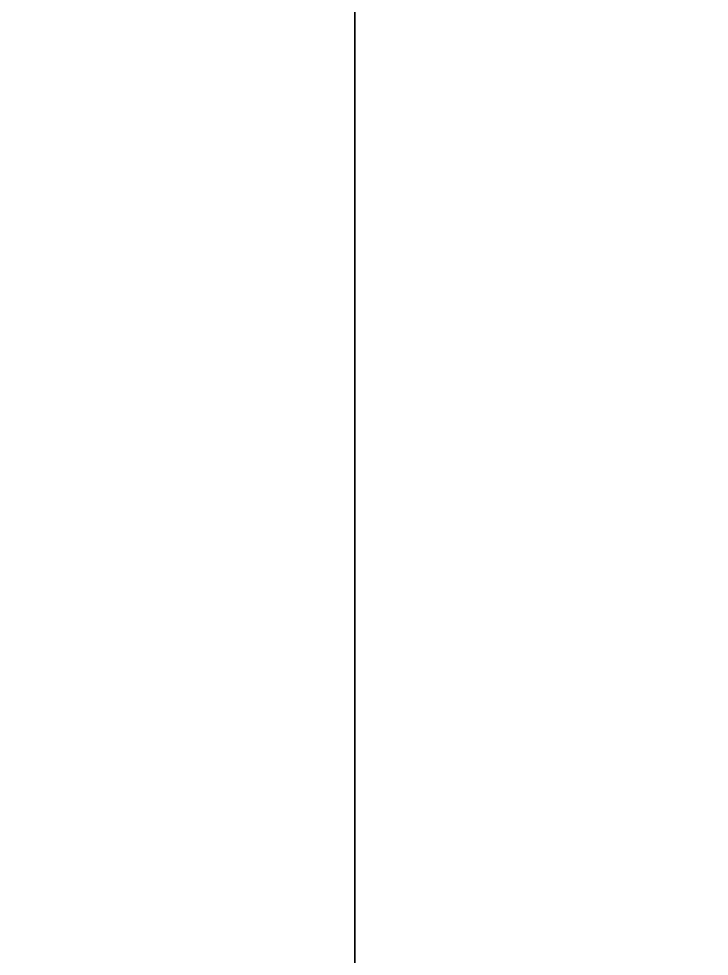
# Model space of a CAD drawing. Header units: millimetres. Extents: x 15.74 to 20.74, y -3.95 to 3.35.
# Drawn here: x 18.0455 to 18.2404, y 0.1004 to 0.3651 of the extents above; entities that cross this region are included whole.
import ezdxf

# ---------------------------------------------------------------- set-up
doc = ezdxf.new("R2010")
doc.units = ezdxf.units.MM
doc.header["$MEASUREMENT"] = 0
doc.layers.get('0').update_dxf_attribs({"color": 8, "linetype": 'CONTINUOUS'})

# ---------------------------------------------------------------- blocks, each defined once
blk = doc.blocks.new('sgBrepBlock__193359328')
at = {"color": 0}
for p, q in [((18.140353, -2.149646, 18), (18.140353, 1.450354, 18)), ((18.140353, 1.450354, 17.25), (18.140353, -2.149646, 17.25))]:
    blk.add_line(p, q, dxfattribs=at)
at = {"color": 0, "invisible_edges": 15}
for points in [[(18.140353, 1.450354, 17.25), (18.140353, -2.149646, 18), (18.140353, 1.450354, 18)], [(18.140353, 1.450354, 17.25), (18.140353, -2.149646, 17.25), (18.140353, -2.149646, 18)]]:
    blk.add_3dface(points, dxfattribs=at)
blk = doc.blocks.new('sgBrepBlock__193360096')
at = {"color": 0}
blk.add_line((18.14035, 1.45035, 17.25), (18.14035, -2.14965, 17.25), dxfattribs=at)
at = {"color": 0, "invisible_edges": 15}
for points in [[(18.14035, 1.45035, 17.25), (19.84035, 0.70035, 17.25), (19.84035, -0.89965, 17.25)], [(18.14035, -2.14965, 17.25), (18.14035, 1.45035, 17.25), (19.84035, -0.89965, 17.25)]]:
    blk.add_3dface(points, dxfattribs=at)
blk = doc.blocks.new('sgBrepBlock__207971600')
at = {"color": 0}
blk.add_line((18.14035, -2.14965, 18), (18.14035, 1.45035, 18), dxfattribs=at)
at = {"color": 0, "invisible_edges": 15}
for points in [[(18.14035, 1.45035, 18), (17.34035, -2.14965, 18), (18.14035, -2.14965, 18)], [(17.34035, 1.45035, 18), (17.34035, -2.14965, 18), (18.14035, 1.45035, 18)]]:
    blk.add_3dface(points, dxfattribs=at)
blk = doc.blocks.new('sgBrepBlock__207191984')
at = {"color": 0}
blk.add_line((18.14035, -2.14965, -16), (18.14035, 1.45035, -16), dxfattribs=at)
at = {"color": 0, "invisible_edges": 15}
for points in [[(17.34035, 1.45035, -16), (18.14035, -2.14965, -16), (18.14035, 1.45035, -16)], [(17.34035, 1.45035, -16), (17.34035, -2.14965, -16), (18.14035, -2.14965, -16)]]:
    blk.add_3dface(points, dxfattribs=at)
blk = doc.blocks.new('sgBrepBlock__207198512')
at = {"color": 0}
for p, q in [((18.140353, 1.450354, -15.25), (18.140353, -2.149646, -15.25)), ((18.140353, -2.149646, -16), (18.140353, 1.450354, -16))]:
    blk.add_line(p, q, dxfattribs=at)
at = {"color": 0, "invisible_edges": 15}
for points in [[(18.140353, 1.450354, -15.25), (18.140353, -2.149646, -15.25), (18.140353, -2.149646, -16)], [(18.140353, 1.450354, -15.25), (18.140353, -2.149646, -16), (18.140353, 1.450354, -16)]]:
    blk.add_3dface(points, dxfattribs=at)
blk = doc.blocks.new('sgBrepBlock__207200624')
at = {"color": 0}
blk.add_line((18.14035, 1.45035, -15.25), (18.14035, -2.14965, -15.25), dxfattribs=at)
at = {"color": 0, "invisible_edges": 15}
for points in [[(18.14035, 1.45035, -15.25), (19.84035, 0.70035, -15.25), (19.84035, -0.89965, -15.25)], [(18.14035, -2.14965, -15.25), (18.14035, 1.45035, -15.25), (19.84035, -0.89965, -15.25)]]:
    blk.add_3dface(points, dxfattribs=at)
blk = doc.blocks.new('sgBrepBlock_32DS_193350112')
at = {"color": 0}
for name in ['sgBrepBlock__193360096', 'sgBrepBlock__207200624', 'sgBrepBlock__207971600', 'sgBrepBlock__207191984', 'sgBrepBlock__193359328', 'sgBrepBlock__207198512']:
    blk.add_blockref(name, (0, 0), dxfattribs=at)

msp = doc.modelspace()

# ---------------------------------------------------------------- block references
at = {"color": 7}
msp.add_blockref('sgBrepBlock_32DS_193350112', (0, 0), dxfattribs=at)

doc.saveas('drawing.dxf')
